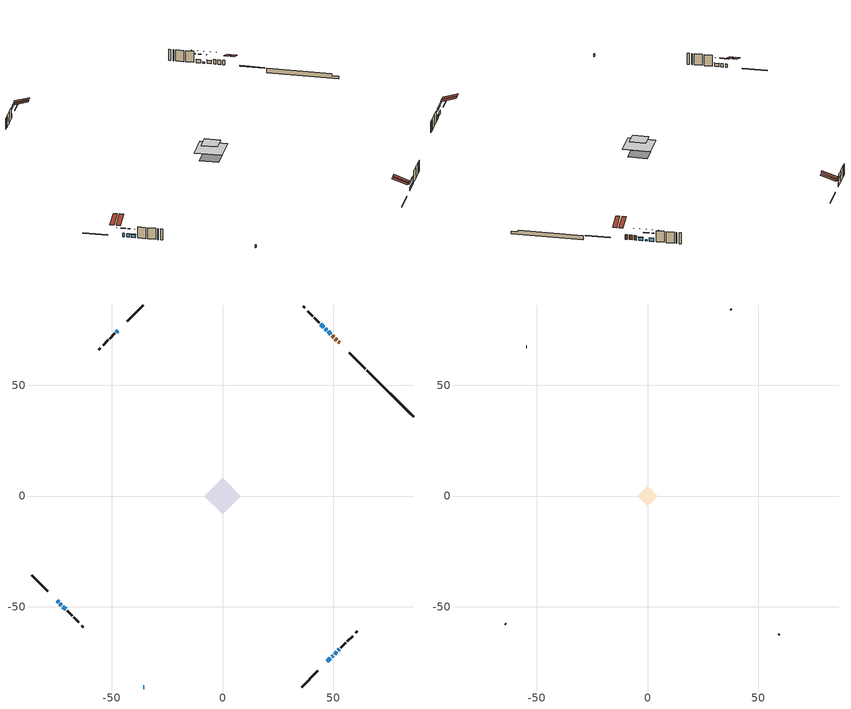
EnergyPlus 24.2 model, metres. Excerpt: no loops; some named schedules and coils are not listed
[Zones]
conditioned space
 floor adiabatic (AdiabaticFloorConstruction): -8.15,0 0,8.15 8.15,0 0,-8.15 z3.51
 floor foundation (Slab1 construction): -5.27,0.39 -0.39,5.27 5.27,-0.39 0.39,-5.27 z-0.76
 wall outside (RimJoist1 construction): 35.71,-86.21 43,-78.92 / -86.21,-35.71 -78.92,-43 / -35.71,86.21 -43,78.92 / 64.47,57.45 57.18,64.74 z1.07:1.37
 wall outside (AdiabaticWallConstruction 1): 52.82,69.1 52.26,69.66 / 51.6,70.32 50.84,71.08 / 50.19,71.73 49.54,72.38 z1.07:3.1
 wall outside (AdiabaticWallConstruction): 48.88,73.04 47.66,74.26 / -72.02,-49.9 -70.8,-51.12 z1.07:2.42; -47.36,74.56 -47.9,74.02 / 45.77,76.15 44.41,77.51 z1.07:2.49; 47.36,-74.56 48.66,-73.27 z1.07:2.62; 49.31,-72.61 49.92,-72 z1.07:2.44; -74.56,-47.36 -74.02,-47.9 z1.07:2.54; -73.36,-48.56 -72.68,-49.24 z1.07:2.52; 47.01,74.91 46.43,75.49 z1.07:1.61; 50.58,-71.34 51.59,-70.33 z1.07:1.93; 52.24,-69.68 52.78,-69.14 / -35.71,-86.21 -35.25,-86.21 z1.07:2.29
 wall outside (Wall1 construction): 53.44,-68.48 55.72,-66.2 / -70.15,-51.77 -67.86,-54.06 / -48.56,73.36 -50.84,71.08 / 43.75,78.17 41.46,80.46 z1.07:5.95
 wall outside (Wall2 construction): 56.38,-65.54 58.69,-63.23 / -67.2,-54.72 -64.89,-57.03 / -51.5,70.42 -53.81,68.11 / 40.81,81.11 38.49,83.43 z1.07:5.95
 wall outside (Wall4 construction): 60.16,-61.76 60.82,-61.1 / -63.42,-58.5 -62.76,-59.16 / -55.28,66.64 -55.94,65.98 / 37.03,84.89 36.37,85.55 z1.07:5.95
 wall foundation (FoundationWall1 construction): 65.13,56.79,-0.76 65.13,56.79,1.07 84.1,37.82,1.07 84.1,37.82,0.3 86.21,35.71,0.3 86.21,35.71,-0.76
 window (WindowConstruction): 48.88,73.04 47.66,74.26 z1.07:2.42
 window (WindowConstruction 4): -47.36,74.56 -47.9,74.02 z1.07:2.49
 window (WindowConstruction 5): 47.36,-74.56 48.65,-73.27 z1.07:2.62
 window (WindowConstruction 6): 49.31,-72.61 49.92,-72 z1.07:2.44
 window (WindowConstruction 7): -74.56,-47.36 -74.02,-47.9 z1.07:2.54
 window (WindowConstruction 8): -73.36,-48.56 -72.68,-49.24 z1.07:2.52
 window (WindowConstruction 11): 47.01,74.92 46.43,75.49 z1.07:1.6
 window (WindowConstruction 1): 50.58,-71.34 51.58,-70.34 z1.07:1.93
 window (WindowConstruction 2): -72.02,-49.9 -70.8,-51.12 z1.07:2.42
 window (WindowConstruction 9): 52.24,-69.68 52.78,-69.14 z1.07:2.29
 window (WindowConstruction 10): -35.71,-86.21 -35.25,-86.21 z1.07:2.29
 window (WindowConstruction 3): 45.77,76.15 44.41,77.51 z1.07:2.49
 door (Door): 52.82,69.1 52.26,69.66 z1.07:3.1
 door (Door 1): 51.6,70.32 50.85,71.07 z1.07:3.1
 door (Door 2): 50.19,71.73 49.54,72.38 z1.07:3.1
 ceiling adiabatic (AdiabaticFloorConstruction): 0,-8.15 8.15,0 0,8.15 -8.15,0 z3.51
 roof outside (Roof1 construction): 44.84,-77.08,5.95 40.36,-72.61,8.06 39.18,-73.79,8.06 43.66,-78.26,5.95; -77.08,-44.84,5.95 -72.61,-40.36,8.06 -73.79,-39.18,8.06 -78.26,-43.66,5.95; -44.84,77.08,5.95 -40.36,72.61,8.06 -39.18,73.79,8.06 -43.66,78.26,5.95; 55.35,66.57,5.95 50.87,62.1,8.06 52.05,60.92,8.06 56.53,65.39,5.95
attic - vented
 floor to conditioned space (Floor1 construction Reversed): -4.72,0 0,4.72 4.72,0 0,-4.72 z5.95
 wall outside (Wall3 construction): 59.35,-62.57 59.5,-62.42 / -64.23,-57.69 -64.08,-57.84 / -54.47,67.45 -54.62,67.3 / 37.84,84.08 37.68,84.24 z1.07:5.95
 roof outside (Roof2 construction): 46.7,-75.22,5.95 42.11,-70.62,8.11 40.9,-71.83,8.11 45.49,-76.43,5.95; -75.22,-46.7,5.95 -70.62,-42.11,8.11 -71.83,-40.9,8.11 -76.43,-45.49,5.95; -46.7,75.22,5.95 -42.11,70.62,8.11 -40.9,71.83,8.11 -45.49,76.43,5.95; 53.48,68.44,5.95 48.88,63.84,8.11 50.1,62.63,8.11 54.69,67.23,5.95
shading: 47.52,74.4 49.02,72.9 49.24,73.11 47.73,74.61 z2.62; -49.57,72.35 -45.69,76.23 -45.9,76.44 -49.78,72.56 z4.85; 50.32,-71.6 45.69,-76.23 45.9,-76.44 50.53,-71.81 z4.98; 51.59,-70.33 47.64,-74.28 47.85,-74.49 51.8,-70.54 z4.8; -72.35,-49.57 -76.23,-45.69 -76.44,-45.9 -72.56,-49.78 z4.9; -71.01,-50.91 -75.03,-46.89 -75.24,-47.1 -71.22,-51.12 z4.88; 43.08,78.84 50.36,71.56 50.57,71.78 43.29,79.05 z6.34; 51.73,-70.19 50.44,-71.48 50.65,-71.7 51.94,-70.4 z2.13; -70.66,-51.26 -72.17,-49.75 -72.38,-49.97 -70.87,-51.47 z2.62; 42.74,79.18 47.44,74.48 47.65,74.69 42.95,79.39 z4.85
[Building]
Building 1: Terrain=Suburbs
[Site:Location]
Mont Joli AP_QC: Latitude {deg}=48.61; Longitude {deg}=-68.21; Time Zone {hr}=-5; Elevation {m}=52; Keep Site Location Information=Yes
[Site:GroundTemperature:Shallow]
-0.843868, -3.04892, -3.2255, -2.1791, 2.02165, 6.20283, 9.82768, 12.1239, 12.319, 10.4514, 6.91898, 2.86606
[Site:WaterMainsTemperature]
Calculation Method=Schedule; Temperature Schedule=mains temperature schedule
[Material] Roughness=Rough; Thermal Absorptance=0.9
Name | Thickness {m} | Conductivity {W/m-K} | Density {kg/m3} | Specific Heat {J/kg-K} | Solar Absorptance | Visible Absorptance
asphalt or fiberglass shingles | 0.00635 | 0.162714 | 1121.4 | 1465.45 | 0.4 | 0.4
ceiling loosefill ins | 0.0846667 | 0.0480833 | 16.02 | 1046.75 | 0.7 | 0.7
ceiling stud and cavity | 0.1397 | 0.374227 | 65.682 | 1177.47 | 0.7 | 0.7
concrete 4.0 in. | 0.1016 | 1.803125 | 2242.8 | 837.4 | 0.7 | 0.7
concrete 8.0 in. | 0.2032 | 1.803125 | 2242.8 | 837.4 | 0.7 | 0.7
door material | 0.04445 | 0.188738 | 512.64 | 1214.23 | 0.7 | 0.7
floor covering | 0.0127 | 0.0433444 | 54.468 | 1339.84 | 0.6 | 0.6
floor rigid ins; wall rigid ins | 0.512978 | 0.029427 | 32.04 | 1214.23 | 0.7 | 0.7
floor stud and cavity | 0.1397 | 1.75129 | 37.0049 | 1207.88 | 0.7 | 0.7
furniture material conditioned space 1 | 0.1524 | 0.115458 | 640.8 | 1214.23 | 0.6 | 0.6
gypsum board | 0.0127 | 0.160291 | 801 | 837.4 | 0.6 | 0.6
osb sheathing 0.5 in. | 0.0127 | 0.115458 | 512.64 | 1214.23 | 0.7 | 0.7
osb sheathing 0.75 in. | 0.01905 | 0.115458 | 512.64 | 1214.23 | 0.7 | 0.7
rim joist stud and cavity | 0.0508 | 0.145373 | 50.32683 | 1063.81 | 0.6 | 0.6
roof rigid ins | 0.051816 | 0.029427 | 32.04 | 1214.23 | 0.7 | 0.7
roof stud and cavity | 0.2032 | 0.481267 | 78.34581 | 1123.46 | 0.7 | 0.7
wall stud and cavity | 0.1397 | 0.0915092 | 139.0536 | 1170.24 | 0.7 | 0.7
wall stud and cavity 1 | 0.1397 | 0.157732 | 139.0536 | 1170.24 | 0.7 | 0.7
wall stud and cavity 2 | 0.0889 | 6.9971 | 50.32683 | 1063.81 | 0.6 | 0.6
wall stud and cavity 3 | 0.1397 | 0.218935 | 139.0536 | 1170.24 | 0.7 | 0.7
wall stud and cavity 4 | 0.0889 | 0.380278 | 52.3479 | 1209.89 | 0.7 | 0.7
wall stud and cavity 5 | 0.0889 | 0.391764 | 83.0341 | 1211.67 | 0.7 | 0.7
wood siding | 0.0254 | 0.102417 | 544.68 | 1172.36 | 0.4 | 0.4
wood siding 1 | 0.00254 | 0.102417 | 544.68 | 1172.36 | 0.4 | 0.4
wood siding 2; wood siding 3; wood siding 4 | 0.0254 | 0.102417 | 544.68 | 1172.36 | 0.7 | 0.7
[WindowMaterial:SimpleGlazingSystem]
Name | U-Factor {W/m2-K} | Solar Heat Gain Coefficient
WindowMaterial | 2.95256 | 0.58
WindowMaterial 1 | 2.93382 | 0.65
WindowMaterial 10 | 3.05249 | 0.43
WindowMaterial 2 | 2.98152 | 0.56
WindowMaterial 3 | 2.95994 | 0.57
WindowMaterial 4 | 2.90486 | 0.64
WindowMaterial 5 | 2.95142 | 0.58
WindowMaterial 6 | 2.992306 | 0.54
WindowMaterial 7 | 2.941204 | 0.59
WindowMaterial 8 | 4.0064 | 0.67
WindowMaterial 9 | 4.19264 | 0.66
[Construction]
AdiabaticFloorConstruction: floor stud and cavity, floor rigid ins, osb sheathing 0.75 in., floor covering
AdiabaticWallConstruction: wood siding 3, wall rigid ins, wall stud and cavity 4, gypsum board
AdiabaticWallConstruction 1: wood siding 4, wall rigid ins, wall stud and cavity 4, gypsum board
Door; Door 1; Door 2: door material
Floor1 construction Reversed: gypsum board, ceiling stud and cavity, ceiling loosefill ins
FoundationWall1 construction: concrete 8.0 in.
furniture construction conditioned space 1: furniture material conditioned space 1
PartitionWallConstruction: gypsum board, wall stud and cavity 5, gypsum board
RimJoist1 construction: wood siding 2, rim joist stud and cavity
Roof1 construction: asphalt or fiberglass shingles, roof rigid ins, osb sheathing 0.75 in., roof stud and cavity, gypsum board
Roof2 construction: asphalt or fiberglass shingles
Slab1 construction: concrete 4.0 in.
Wall1 construction: wood siding, osb sheathing 0.5 in., wall stud and cavity, gypsum board
Wall2 construction: wood siding, osb sheathing 0.5 in., wall stud and cavity 1, gypsum board
Wall3 construction: wood siding 1, wall stud and cavity 2
Wall4 construction: wood siding, osb sheathing 0.5 in., wall stud and cavity 3, gypsum board
WindowConstruction; WindowConstruction 2: WindowMaterial
WindowConstruction 1: WindowMaterial 1
WindowConstruction 10: WindowMaterial 9
WindowConstruction 11: WindowMaterial 10
WindowConstruction 3: WindowMaterial 2
WindowConstruction 4: WindowMaterial 3
WindowConstruction 5: WindowMaterial 4
WindowConstruction 6: WindowMaterial 5
WindowConstruction 7: WindowMaterial 6
WindowConstruction 8: WindowMaterial 7
WindowConstruction 9: WindowMaterial 8
[Zone] Multiplier=1; Part of Total Floor Area=Yes
Name | Volume {m3}
attic - vented | 15.6613
conditioned space | 426.9
[Space]
Name | Zone | Volume {m3}
attic - vented 1 | attic - vented | 15.6613
conditioned space 1 | conditioned space | 426.9
[ZoneInfiltration:EffectiveLeakageArea]
infil attic - vented 1: Zone or Space=attic - vented 1; Schedule=Always On Discrete; Effective Air Leakage Area {cm2}=1548.87; Stack Coefficient=0.000489781; Wind Coefficient=1.49528e-05
[ZoneMixing]
whole house fan mix: Zone or Space=attic - vented; Schedule=Always On Continuous; Design Flow Rate Calculation Method=Flow/Zone; Design Flow Rate {m3/s}=0; Source Zone or Space=conditioned space
[SurfaceProperty:ExposedFoundationPerimeter]
Slab1: Exposed Perimeter Calculation Method=TotalExposedPerimeter; Total Exposed Perimeter {m}=29.81
[InternalMass] Zone or ZoneList=conditioned space; Space or SpaceList=conditioned space 1
Name | Construction | Surface Area {m2}
furniture mass conditioned space 1 | furniture construction conditioned space 1 | 75.176
partition wall mass | PartitionWallConstruction | 187.94
[Lights]
interior lighting: Zone or ZoneList or Space or SpaceList=conditioned space 1; Schedule=interior lighting schedule; Design Level Calculation Method=LightingLevel; Lighting Level {W}=343.2; Return Air Fraction=0; Fraction Radiant=0.6; Fraction Visible=0.2; Fraction Replaceable=1
[People]
occupants: Zone or ZoneList or Space or SpaceList=conditioned space 1; Number of People Schedule=occupants schedule; Number of People Calculation Method=People; Number of People=3; Fraction Radiant=0.314171; Sensible Heat Fraction=0.56303; Activity Level Schedule=occupants activity schedule; Carbon Dioxide Generation Rate {m3/s-W}=0; Enable ASHRAE 55 Comfort Warnings=No; Mean Radiant Temperature Calculation Type=EnclosureAveraged
[ElectricEquipment] Zone or ZoneList or Space or SpaceList=conditioned space 1; Design Level Calculation Method=EquipmentLevel
Name | Schedule | Design Level {W} | Fraction Latent | Fraction Radiant | Fraction Lost
clothes dryer | clothes dryer schedule | 140.772 | 0.015 | 0.081 | 0.85
clothes washer | clothes washer schedule | 32.1985 | 0.03 | 0.162 | 0.7
cooking range | cooking range schedule | 215.147 | 0.08 | 0.432 | 0.2
dishwasher | dishwasher schedule | 66.8632 | 0.3 | 0.18 | 0.4
fridge | fridge schedule | 72.9452 | 0 | 0.6 | 0
mech vent house fan | mech vent house fan schedule | 0 | 0 | 0 | 1
mech vent house fan cfis | mech vent house fan cfis schedule | 0 | 0 | 0 | 0
misc plug loads | misc plug loads schedule | 494.7 | 0.045 | 0.513 | 0.1
whole house fan | Always On Discrete | 0 | 0 | 0 | 1
[OtherEquipment] Zone or ZoneList or Space or SpaceList=conditioned space 1; Design Level Calculation Method=EquipmentLevel
Name | Fuel Type | Schedule | Design Level {W} | Fraction Latent | Fraction Radiant | Fraction Lost
clothes dryer 1 | Electricity | clothes dryer schedule | 0 | 0.015 | 0.081 | 0.85
cooking range 1 | Electricity | cooking range schedule | 0 | 0.08 | 0.432 | 0.2
general water use latent | None | general water use schedule | 62.594 | 1 | 0 | 0
general water use sensible | None | general water use schedule | -61.6891 | 0 | 0.6 | 0
mech vent house fan latent load | None | Always On Discrete | 0 | 1 | 0 | 0
mech vent house fan sensible load | None | Always On Discrete | 0 | 0 | 0 | 0
water heater energy adjustment1 | Electricity | Always On Discrete | 0.01 | 0 | 0 | 1
[ZoneInfiltration:DesignFlowRate] Zone or ZoneList or Space or SpaceList=conditioned space 1; Schedule=Always On Discrete; Design Flow Rate Calculation Method=Flow/Zone; Design Flow Rate {m3/s}=0
infil flow; natural vent flow; whole house fan flow
[ZoneControl:Thermostat]
conditioned space Thermostat: Zone or ZoneList=conditioned space; Control Type Schedule=conditioned space Thermostat Schedule; Control 1=conditioned space temperature setpoint; Temperature Difference Between Cutout And Setpoint {deltaC}=0
[ThermostatSetpoint:DualSetpoint]
conditioned space temperature setpoint: Heating Setpoint Temperature Schedule=heating setpoint; Cooling Setpoint Temperature Schedule=cooling setpoint
[AirLoopHVAC:UnitarySystem]
unit heater unitary system: Control Type=Load; Controlling Zone or Thermostat Location=conditioned space; Dehumidification Control Type=None; Availability Schedule=Always On Discrete; Supply Fan=unit heater supply fan; Fan Placement=BlowThrough; Supply Air Fan Operating Mode Schedule=unit heater auto fan schedule; Heating Coil=unit heater htg coil; DX Heating Coil Sizing Ratio=1; Use DOAS DX Cooling Coil=No; Minimum Supply Air Temperature {C}=2; Latent Load Control=SensibleOnlyLoadControl; Cooling Supply Air Flow Rate Method=None; Heating Supply Air Flow Rate Method=SupplyAirFlowRate; Heating Supply Air Flow Rate {m3/s}=1.39555; No Load Supply Air Flow Rate Method=SupplyAirFlowRate; No Load Supply Air Flow Rate {m3/s}=0; No Load Supply Air Flow Rate Control Set To Low Speed=Yes; Maximum Supply Air Temperature {C}=48.8889; Maximum Outdoor Dry-Bulb Temperature for Supplemental Heater Operation {C}=21; Ancillary On-Cycle Electric Power {W}=0; Ancillary Off-Cycle Electric Power {W}=0
[Zone equipment]
conditioned space: unit heater unitary system, electric baseboard
[Foundation:Kiva]
Foundation Kiva 1: Initial Indoor Air Temperature {C}=18; Wall Height Above Grade {m}=1.07; Wall Depth Below Slab {m}=0.2032
[Foundation:Kiva:Settings]
Soil Conductivity {W/m-K}=0.849921; Soil Density {kg/m3}=1842.3; Soil Specific Heat {J/kg-K}=418.7; Ground Solar Absorptivity=0.9; Ground Thermal Absorptivity=0.9; Ground Surface Roughness {m}=0.03; Far-Field Width {m}=40; Deep-Ground Boundary Condition=ZeroFlux; Deep-Ground Depth {m}=40; Minimum Cell Dimension {m}=0.2; Maximum Cell Growth Coefficient=3; Simulation Timestep=Timestep
[Exterior:Lights]
exterior lighting: Schedule=exterior lighting schedule; Design Level {W}=75.6
[EnergyManagementSystem:Sensor] Output:Variable or Output:Meter Index Key=conditioned space
Name | Output:Variable or Output:Meter
conditioned_space_clg_unmet_s | Zone Cooling Setpoint Not Met Time
conditioned_space_htg_unmet_s | Zone Heating Setpoint Not Met Time
fridge_tin_s; tin_s; tin_s_1 | Zone Mean Air Temperature
tout_s | Zone Outdoor Air Drybulb Temperature
win_s | Zone Air Humidity Ratio
[Schedule:Constant]
Name | Hourly Value
Always On Continuous; mech vent house fan schedule; mech vent house fan cfis schedule; Always On Discrete | 1
occupants activity schedule | 117.228
fridge schedule; unit heater auto fan schedule | 0
[Schedule:Week:Daily]
interior lighting schedule Week Rule - Jan1-Jan27: interior lighting schedule day, interior lighting schedule day, interior lighting schedule day, interior lighting schedule day, interior lighting schedule day, interior lighting schedule day, interior lighting schedule day, interior lighting schedule default day, interior lighting schedule default day, interior lighting schedule default day, interior lighting schedule default day, interior lighting schedule default day
interior lighting schedule Week Rule - Jan28-Feb3: interior lighting schedule day, interior lighting schedule day, interior lighting schedule day, interior lighting schedule day, interior lighting schedule day 1, interior lighting schedule day 1, interior lighting schedule day 1, interior lighting schedule default day, interior lighting schedule default day, interior lighting schedule default day, interior lighting schedule default day, interior lighting schedule default day
interior lighting schedule Week Rule - Feb4-Feb24: interior lighting schedule day 1, interior lighting schedule day 1, interior lighting schedule day 1, interior lighting schedule day 1, interior lighting schedule day 1, interior lighting schedule day 1, interior lighting schedule day 1, interior lighting schedule default day, interior lighting schedule default day, interior lighting schedule default day, interior lighting schedule default day, interior lighting schedule default day
interior lighting schedule Week Rule - Feb25-Mar3: interior lighting schedule day 1, interior lighting schedule day 1, interior lighting schedule day 1, interior lighting schedule day 1, interior lighting schedule day 2, interior lighting schedule day 2, interior lighting schedule day 2, interior lighting schedule default day, interior lighting schedule default day, interior lighting schedule default day, interior lighting schedule default day, interior lighting schedule default day
interior lighting schedule Week Rule - Mar4-Mar31: interior lighting schedule day 2, interior lighting schedule day 2, interior lighting schedule day 2, interior lighting schedule day 2, interior lighting schedule day 2, interior lighting schedule day 2, interior lighting schedule day 2, interior lighting schedule default day, interior lighting schedule default day, interior lighting schedule default day, interior lighting schedule default day, interior lighting schedule default day
interior lighting schedule Week Rule - Apr1-Apr28: interior lighting schedule day 3, interior lighting schedule day 3, interior lighting schedule day 3, interior lighting schedule day 3, interior lighting schedule day 3, interior lighting schedule day 3, interior lighting schedule day 3, interior lighting schedule default day, interior lighting schedule default day, interior lighting schedule default day, interior lighting schedule default day, interior lighting schedule default day
interior lighting schedule Week Rule - Apr29-May5: interior lighting schedule day 3, interior lighting schedule day 3, interior lighting schedule day 4, interior lighting schedule day 4, interior lighting schedule day 4, interior lighting schedule day 4, interior lighting schedule day 4, interior lighting schedule default day, interior lighting schedule default day, interior lighting schedule default day, interior lighting schedule default day, interior lighting schedule default day
interior lighting schedule Week Rule - May6-May26: interior lighting schedule day 4, interior lighting schedule day 4, interior lighting schedule day 4, interior lighting schedule day 4, interior lighting schedule day 4, interior lighting schedule day 4, interior lighting schedule day 4, interior lighting schedule default day, interior lighting schedule default day, interior lighting schedule default day, interior lighting schedule default day, interior lighting schedule default day
interior lighting schedule Week Rule - May27-Jun2: interior lighting schedule day 4, interior lighting schedule day 4, interior lighting schedule day 4, interior lighting schedule day 4, interior lighting schedule day 4, interior lighting schedule day 5, interior lighting schedule day 5, interior lighting schedule default day, interior lighting schedule default day, interior lighting schedule default day, interior lighting schedule default day, interior lighting schedule default day
interior lighting schedule Week Rule - Jun3-Jun30: interior lighting schedule day 5, interior lighting schedule day 5, interior lighting schedule day 5, interior lighting schedule day 5, interior lighting schedule day 5, interior lighting schedule day 5, interior lighting schedule day 5, interior lighting schedule default day, interior lighting schedule default day, interior lighting schedule default day, interior lighting schedule default day, interior lighting schedule default day
interior lighting schedule Week Rule - Jul1-Jul28: interior lighting schedule day 6, interior lighting schedule day 6, interior lighting schedule day 6, interior lighting schedule day 6, interior lighting schedule day 6, interior lighting schedule day 6, interior lighting schedule day 6, interior lighting schedule default day, interior lighting schedule default day, interior lighting schedule default day, interior lighting schedule default day, interior lighting schedule default day
interior lighting schedule Week Rule - Jul29-Aug4: interior lighting schedule day 6, interior lighting schedule day 6, interior lighting schedule day 6, interior lighting schedule day 7, interior lighting schedule day 7, interior lighting schedule day 7, interior lighting schedule day 7, interior lighting schedule default day, interior lighting schedule default day, interior lighting schedule default day, interior lighting schedule default day, interior lighting schedule default day
interior lighting schedule Week Rule - Aug5-Aug25: interior lighting schedule day 7, interior lighting schedule day 7, interior lighting schedule day 7, interior lighting schedule day 7, interior lighting schedule day 7, interior lighting schedule day 7, interior lighting schedule day 7, interior lighting schedule default day, interior lighting schedule default day, interior lighting schedule default day, interior lighting schedule default day, interior lighting schedule default day
interior lighting schedule Week Rule - Aug26-Sep1: interior lighting schedule day 7, interior lighting schedule day 7, interior lighting schedule day 7, interior lighting schedule day 7, interior lighting schedule day 7, interior lighting schedule day 7, interior lighting schedule day 8, interior lighting schedule default day, interior lighting schedule default day, interior lighting schedule default day, interior lighting schedule default day, interior lighting schedule default day
interior lighting schedule Week Rule - Sep2-Sep29: interior lighting schedule day 8, interior lighting schedule day 8, interior lighting schedule day 8, interior lighting schedule day 8, interior lighting schedule day 8, interior lighting schedule day 8, interior lighting schedule day 8, interior lighting schedule default day, interior lighting schedule default day, interior lighting schedule default day, interior lighting schedule default day, interior lighting schedule default day
interior lighting schedule Week Rule - Sep30-Oct6: interior lighting schedule day 8, interior lighting schedule day 9, interior lighting schedule day 9, interior lighting schedule day 9, interior lighting schedule day 9, interior lighting schedule day 9, interior lighting schedule day 9, interior lighting schedule default day, interior lighting schedule default day, interior lighting schedule default day, interior lighting schedule default day, interior lighting schedule default day
interior lighting schedule Week Rule - Oct7-Oct27: interior lighting schedule day 9, interior lighting schedule day 9, interior lighting schedule day 9, interior lighting schedule day 9, interior lighting schedule day 9, interior lighting schedule day 9, interior lighting schedule day 9, interior lighting schedule default day, interior lighting schedule default day, interior lighting schedule default day, interior lighting schedule default day, interior lighting schedule default day
interior lighting schedule Week Rule - Oct28-Nov3: interior lighting schedule day 9, interior lighting schedule day 9, interior lighting schedule day 9, interior lighting schedule day 9, interior lighting schedule day 10, interior lighting schedule day 10, interior lighting schedule day 10, interior lighting schedule default day, interior lighting schedule default day, interior lighting schedule default day, interior lighting schedule default day, interior lighting schedule default day
interior lighting schedule Week Rule - Nov4-Nov24: interior lighting schedule day 10, interior lighting schedule day 10, interior lighting schedule day 10, interior lighting schedule day 10, interior lighting schedule day 10, interior lighting schedule day 10, interior lighting schedule day 10, interior lighting schedule default day, interior lighting schedule default day, interior lighting schedule default day, interior lighting schedule default day, interior lighting schedule default day
interior lighting schedule Week Rule - Nov25-Dec1: interior lighting schedule day 10, interior lighting schedule day 10, interior lighting schedule day 10, interior lighting schedule day 10, interior lighting schedule day 10, interior lighting schedule day 10, interior lighting schedule day 11, interior lighting schedule default day, interior lighting schedule default day, interior lighting schedule default day, interior lighting schedule default day, interior lighting schedule default day
interior lighting schedule Week Rule - Dec2-Dec31: interior lighting schedule day 11, interior lighting schedule day 11, interior lighting schedule day 11, interior lighting schedule day 11, interior lighting schedule day 11, interior lighting schedule day 11, interior lighting schedule day 11, interior lighting schedule default day, interior lighting schedule default day, interior lighting schedule default day, interior lighting schedule default day, interior lighting schedule default day
occupants schedule Week Rule - Jan1-Dec31: occupants schedule day, occupants schedule day, occupants schedule day, occupants schedule day, occupants schedule day, occupants schedule day, occupants schedule day, occupants schedule default day, occupants schedule default day, occupants schedule default day, occupants schedule default day, occupants schedule default day
clothes dryer schedule Week Rule - Jan1-Dec31: clothes dryer schedule day, clothes dryer schedule day, clothes dryer schedule day, clothes dryer schedule day, clothes dryer schedule day, clothes dryer schedule day, clothes dryer schedule day, clothes dryer schedule default day, clothes dryer schedule default day, clothes dryer schedule default day, clothes dryer schedule default day, clothes dryer schedule default day
clothes washer schedule Week Rule - Jan1-Dec31: clothes washer schedule day, clothes washer schedule day, clothes washer schedule day, clothes washer schedule day, clothes washer schedule day, clothes washer schedule day, clothes washer schedule day, clothes washer schedule default day, clothes washer schedule default day, clothes washer schedule default day, clothes washer schedule default day, clothes washer schedule default day
cooking range schedule Week Rule - Jan1-Dec31: cooking range schedule day, cooking range schedule day, cooking range schedule day, cooking range schedule day, cooking range schedule day, cooking range schedule day, cooking range schedule day, cooking range schedule default day, cooking range schedule default day, cooking range schedule default day, cooking range schedule default day, cooking range schedule default day
dishwasher schedule Week Rule - Jan1-Dec31: dishwasher schedule day, dishwasher schedule day, dishwasher schedule day, dishwasher schedule day, dishwasher schedule day, dishwasher schedule day, dishwasher schedule day, dishwasher schedule default day, dishwasher schedule default day, dishwasher schedule default day, dishwasher schedule default day, dishwasher schedule default day
misc plug loads schedule Week Rule - Jan1-Dec31: misc plug loads schedule day, misc plug loads schedule day, misc plug loads schedule day, misc plug loads schedule day, misc plug loads schedule day, misc plug loads schedule day, misc plug loads schedule day, misc plug loads schedule default day, misc plug loads schedule default day, misc plug loads schedule default day, misc plug loads schedule default day, misc plug loads schedule default day
general water use schedule Week Rule - Jan1-Dec31: general water use schedule day, general water use schedule day, general water use schedule day, general water use schedule day, general water use schedule day, general water use schedule day, general water use schedule day, general water use schedule default day, general water use schedule default day, general water use schedule default day, general water use schedule default day, general water use schedule default day
exterior lighting schedule Week Rule - Jan1-Jan27: exterior lighting schedule day, exterior lighting schedule day, exterior lighting schedule day, exterior lighting schedule day, exterior lighting schedule day, exterior lighting schedule day, exterior lighting schedule day, exterior lighting schedule default day, exterior lighting schedule default day, exterior lighting schedule default day, exterior lighting schedule default day, exterior lighting schedule default day
exterior lighting schedule Week Rule - Jan28-Feb3: exterior lighting schedule day, exterior lighting schedule day, exterior lighting schedule day, exterior lighting schedule day, exterior lighting schedule day 1, exterior lighting schedule day 1, exterior lighting schedule day 1, exterior lighting schedule default day, exterior lighting schedule default day, exterior lighting schedule default day, exterior lighting schedule default day, exterior lighting schedule default day
exterior lighting schedule Week Rule - Feb4-Feb24: exterior lighting schedule day 1, exterior lighting schedule day 1, exterior lighting schedule day 1, exterior lighting schedule day 1, exterior lighting schedule day 1, exterior lighting schedule day 1, exterior lighting schedule day 1, exterior lighting schedule default day, exterior lighting schedule default day, exterior lighting schedule default day, exterior lighting schedule default day, exterior lighting schedule default day
exterior lighting schedule Week Rule - Feb25-Mar3: exterior lighting schedule day 1, exterior lighting schedule day 1, exterior lighting schedule day 1, exterior lighting schedule day 1, exterior lighting schedule day 2, exterior lighting schedule day 2, exterior lighting schedule day 2, exterior lighting schedule default day, exterior lighting schedule default day, exterior lighting schedule default day, exterior lighting schedule default day, exterior lighting schedule default day
exterior lighting schedule Week Rule - Mar4-Mar31: exterior lighting schedule day 2, exterior lighting schedule day 2, exterior lighting schedule day 2, exterior lighting schedule day 2, exterior lighting schedule day 2, exterior lighting schedule day 2, exterior lighting schedule day 2, exterior lighting schedule default day, exterior lighting schedule default day, exterior lighting schedule default day, exterior lighting schedule default day, exterior lighting schedule default day
exterior lighting schedule Week Rule - Apr1-Apr28: exterior lighting schedule day 3, exterior lighting schedule day 3, exterior lighting schedule day 3, exterior lighting schedule day 3, exterior lighting schedule day 3, exterior lighting schedule day 3, exterior lighting schedule day 3, exterior lighting schedule default day, exterior lighting schedule default day, exterior lighting schedule default day, exterior lighting schedule default day, exterior lighting schedule default day
exterior lighting schedule Week Rule - Apr29-May5: exterior lighting schedule day 3, exterior lighting schedule day 3, exterior lighting schedule day 4, exterior lighting schedule day 4, exterior lighting schedule day 4, exterior lighting schedule day 4, exterior lighting schedule day 4, exterior lighting schedule default day, exterior lighting schedule default day, exterior lighting schedule default day, exterior lighting schedule default day, exterior lighting schedule default day
exterior lighting schedule Week Rule - May6-May26: exterior lighting schedule day 4, exterior lighting schedule day 4, exterior lighting schedule day 4, exterior lighting schedule day 4, exterior lighting schedule day 4, exterior lighting schedule day 4, exterior lighting schedule day 4, exterior lighting schedule default day, exterior lighting schedule default day, exterior lighting schedule default day, exterior lighting schedule default day, exterior lighting schedule default day
exterior lighting schedule Week Rule - May27-Jun2: exterior lighting schedule day 4, exterior lighting schedule day 4, exterior lighting schedule day 4, exterior lighting schedule day 4, exterior lighting schedule day 4, exterior lighting schedule day 5, exterior lighting schedule day 5, exterior lighting schedule default day, exterior lighting schedule default day, exterior lighting schedule default day, exterior lighting schedule default day, exterior lighting schedule default day
exterior lighting schedule Week Rule - Jun3-Jun30: exterior lighting schedule day 5, exterior lighting schedule day 5, exterior lighting schedule day 5, exterior lighting schedule day 5, exterior lighting schedule day 5, exterior lighting schedule day 5, exterior lighting schedule day 5, exterior lighting schedule default day, exterior lighting schedule default day, exterior lighting schedule default day, exterior lighting schedule default day, exterior lighting schedule default day
exterior lighting schedule Week Rule - Jul1-Jul28: exterior lighting schedule day 6, exterior lighting schedule day 6, exterior lighting schedule day 6, exterior lighting schedule day 6, exterior lighting schedule day 6, exterior lighting schedule day 6, exterior lighting schedule day 6, exterior lighting schedule default day, exterior lighting schedule default day, exterior lighting schedule default day, exterior lighting schedule default day, exterior lighting schedule default day
exterior lighting schedule Week Rule - Jul29-Aug4: exterior lighting schedule day 6, exterior lighting schedule day 6, exterior lighting schedule day 6, exterior lighting schedule day 7, exterior lighting schedule day 7, exterior lighting schedule day 7, exterior lighting schedule day 7, exterior lighting schedule default day, exterior lighting schedule default day, exterior lighting schedule default day, exterior lighting schedule default day, exterior lighting schedule default day
exterior lighting schedule Week Rule - Aug5-Aug25: exterior lighting schedule day 7, exterior lighting schedule day 7, exterior lighting schedule day 7, exterior lighting schedule day 7, exterior lighting schedule day 7, exterior lighting schedule day 7, exterior lighting schedule day 7, exterior lighting schedule default day, exterior lighting schedule default day, exterior lighting schedule default day, exterior lighting schedule default day, exterior lighting schedule default day
[Schedule:Year]
interior lighting schedule: interior lighting schedule Week Rule - Jan1-Jan27, 1, 1, 1, 27, interior lighting schedule Week Rule - Jan28-Feb3, 1, 28, 2, 3, interior lighting schedule Week Rule - Feb4-Feb24, 2, 4, 2, 24, interior lighting schedule Week Rule - Feb25-Mar3, 2, 25, 3, 3, interior lighting schedule Week Rule - Mar4-Mar31, 3, 4, 3, 31, interior lighting schedule Week Rule - Apr1-Apr28, 4, 1, 4, 28, interior lighting schedule Week Rule - Apr29-May5, 4, 29, 5, 5, interior lighting schedule Week Rule - May6-May26, 5, 6, 5, 26, interior lighting schedule Week Rule - May27-Jun2, 5, 27, 6, 2, interior lighting schedule Week Rule - Jun3-Jun30, 6, 3, 6, 30, interior lighting schedule Week Rule - Jul1-Jul28, 7, 1, 7, 28, interior lighting schedule Week Rule - Jul29-Aug4, 7, 29, 8, 4, interior lighting schedule Week Rule - Aug5-Aug25, 8, 5, 8, 25, interior lighting schedule Week Rule - Aug26-Sep1, 8, 26, 9, 1, interior lighting schedule Week Rule - Sep2-Sep29, 9, 2, 9, 29, interior lighting schedule Week Rule - Sep30-Oct6, 9, 30, 10, 6, interior lighting schedule Week Rule - Oct7-Oct27, 10, 7, 10, 27, interior lighting schedule Week Rule - Oct28-Nov3, 10, 28, 11, 3, interior lighting schedule Week Rule - Nov4-Nov24, 11, 4, 11, 24, interior lighting schedule Week Rule - Nov25-Dec1, 11, 25, 12, 1, interior lighting schedule Week Rule - Dec2-Dec31, 12, 2, 12, 31
occupants schedule: occupants schedule Week Rule - Jan1-Dec31, 1, 1, 12, 31
clothes dryer schedule: clothes dryer schedule Week Rule - Jan1-Dec31, 1, 1, 12, 31
clothes washer schedule: clothes washer schedule Week Rule - Jan1-Dec31, 1, 1, 12, 31
cooking range schedule: cooking range schedule Week Rule - Jan1-Dec31, 1, 1, 12, 31
dishwasher schedule: dishwasher schedule Week Rule - Jan1-Dec31, 1, 1, 12, 31
misc plug loads schedule: misc plug loads schedule Week Rule - Jan1-Dec31, 1, 1, 12, 31
general water use schedule: general water use schedule Week Rule - Jan1-Dec31, 1, 1, 12, 31
exterior lighting schedule: exterior lighting schedule Week Rule - Jan1-Jan27, 1, 1, 1, 27, exterior lighting schedule Week Rule - Jan28-Feb3, 1, 28, 2, 3, exterior lighting schedule Week Rule - Feb4-Feb24, 2, 4, 2, 24, exterior lighting schedule Week Rule - Feb25-Mar3, 2, 25, 3, 3, exterior lighting schedule Week Rule - Mar4-Mar31, 3, 4, 3, 31, exterior lighting schedule Week Rule - Apr1-Apr28, 4, 1, 4, 28, exterior lighting schedule Week Rule - Apr29-May5, 4, 29, 5, 5, exterior lighting schedule Week Rule - May6-May26, 5, 6, 5, 26, exterior lighting schedule Week Rule - May27-Jun2, 5, 27, 6, 2, exterior lighting schedule Week Rule - Jun3-Jun30, 6, 3, 6, 30, exterior lighting schedule Week Rule - Jul1-Jul28, 7, 1, 7, 28, exterior lighting schedule Week Rule - Jul29-Aug4, 7, 29, 8, 4, exterior lighting schedule Week Rule - Aug5-Aug25, 8, 5, 8, 25, exterior lighting schedule Week Rule - Aug26-Sep1, 8, 26, 9, 1, exterior lighting schedule Week Rule - Sep2-Sep29, 9, 2, 9, 29, exterior lighting schedule Week Rule - Sep30-Oct6, 9, 30, 10, 6, exterior lighting schedule Week Rule - Oct7-Oct27, 10, 7, 10, 27, exterior lighting schedule Week Rule - Oct28-Nov3, 10, 28, 11, 3, exterior lighting schedule Week Rule - Nov4-Nov24, 11, 4, 11, 24, exterior lighting schedule Week Rule - Nov25-Dec1, 11, 25, 12, 1, exterior lighting schedule Week Rule - Dec2-Dec31, 12, 2, 12, 31
[Schedule:Compact]
conditioned space Thermostat Schedule: Through: 12/31, For: AllDays, Until: 24:00, 4
mains temperature schedule: Through: 01/01, For: AllDays, Until: 24:00, 4.55833, Through: 01/02, For: AllDays, Until: 24:00, 4.48833, Through: 01/03, For: AllDays, Until: 24:00, 4.41944, Through: 01/04, For: AllDays, Until: 24:00, 4.35111, Through: 01/05, For: AllDays, Until: 24:00, 4.28389, Through: 01/06, For: AllDays, Until: 24:00, 4.21778, Through: 01/07, For: AllDays, Until: 24:00, 4.15278, Through: 01/08, For: AllDays, Until: 24:00, 4.08889, Through: 01/09, For: AllDays, Until: 24:00, 4.02611, Through: 01/10, For: AllDays, Until: 24:00, 3.96444, Through: 01/11, For: AllDays, Until: 24:00, 3.90333, Through: 01/12, For: AllDays, Until: 24:00, 3.84389, Through: 01/13, For: AllDays, Until: 24:00, 3.78556, Through: 01/14, For: AllDays, Until: 24:00, 3.72833, Through: 01/15, For: AllDays, Until: 24:00, 3.67222, Through: 01/16, For: AllDays, Until: 24:00, 3.61722, Through: 01/17, For: AllDays, Until: 24:00, 3.56333, Through: 01/18, For: AllDays, Until: 24:00, 3.51111, Through: 01/19, For: AllDays, Until: 24:00, 3.46, Through: 01/20, For: AllDays, Until: 24:00, 3.41, Through: 01/21, For: AllDays, Until: 24:00, 3.36111, Through: 01/22, For: AllDays, Until: 24:00, 3.31389, Through: 01/23, For: AllDays, Until: 24:00, 3.26778, Through: 01/24, For: AllDays, Until: 24:00, 3.22278, Through: 01/25, For: AllDays, Until: 24:00, 3.17944, Through: 01/26, For: AllDays, Until: 24:00, 3.13722, Through: 01/27, For: AllDays, Until: 24:00, 3.09667, Through: 01/28, For: AllDays, Until: 24:00, 3.05722, Through: 01/29, For: AllDays, Until: 24:00, 3.01944, Through: 01/30, For: AllDays, Until: 24:00, 2.98278, Through: 01/31, For: AllDays, Until: 24:00, 2.94778, Through: 02/01, For: AllDays, Until: 24:00, 2.91389, Through: 02/02, For: AllDays, Until: 24:00, 2.88167, Through: 02/03, For: AllDays, Until: 24:00, 2.85056, Through: 02/04, For: AllDays, Until: 24:00, 2.82111, Through: 02/05, For: AllDays, Until: 24:00, 2.79278, Through: 02/06, For: AllDays, Until: 24:00, 2.76667, Through: 02/07, For: AllDays, Until: 24:00, 2.74111, Through: 02/08, For: AllDays, Until: 24:00, 2.71778, Through: 02/09, For: AllDays, Until: 24:00, 2.69556, Through: 02/10, For: AllDays, Until: 24:00, 2.675, Through: 02/11, For: AllDays, Until: 24:00, 2.65556, Through: 02/12, For: AllDays, Until: 24:00, 2.63833, Through: 02/13, For: AllDays, Until: 24:00, 2.62222, Through: 02/14, For: AllDays, Until: 24:00, 2.60722, Through: 02/15, For: AllDays, Until: 24:00, 2.59389, Through: 02/16, For: AllDays, Until: 24:00, 2.58278, Through: 02/17, For: AllDays, Until: 24:00, 2.57222, Through: 02/18, For: AllDays, Until: 24:00, 2.56389, Through: 02/19, For: AllDays, Until: 24:00, 2.55667, Through: 02/20, For: AllDays, Until: 24:00, 2.55111, Through: 02/21, For: AllDays, Until: 24:00, 2.54722, Through: 02/22, For: AllDays, Until: 24:00, 2.545, Through: 02/23, For: AllDays, Until: 24:00, 2.54389, Through: 02/24, For: AllDays, Until: 24:00, 2.54444, Through: 02/25, For: AllDays, Until: 24:00, 2.54667, Through: 02/26, For: AllDays, Until: 24:00, 2.55056, Through: 02/27, For: AllDays, Until: 24:00, 2.55556, Through: 02/28, For: AllDays, Until: 24:00, 2.56222, Through: 03/01, For: AllDays, Until: 24:00, 2.57056, Through: 03/02, For: AllDays, Until: 24:00, 2.58, Through: 03/03, For: AllDays, Until: 24:00, 2.59167, Through: 03/04, For: AllDays, Until: 24:00, 2.60444, Through: 03/05, For: AllDays, Until: 24:00, 2.61889, Through: 03/06, For: AllDays, Until: 24:00, 2.63444, Through: 03/07, For: AllDays, Until: 24:00, 2.65167, Through: 03/08, For: AllDays, Until: 24:00, 2.67056, Through: 03/09, For: AllDays, Until: 24:00, 2.69111, Through: 03/10, For: AllDays, Until: 24:00, 2.71278, Through: 03/11, For: AllDays, Until: 24:00, 2.73611, Through: 03/12, For: AllDays, Until: 24:00, 2.76111, Through: 03/13, For: AllDays, Until: 24:00, 2.78722, Through: 03/14, For: AllDays, Until: 24:00, 2.815, Through: 03/15, For: AllDays, Until: 24:00, 2.84389, Through: 03/16, For: AllDays, Until: 24:00, 2.87444, Through: 03/17, For: AllDays, Until: 24:00, 2.90667, Through: 03/18, For: AllDays, Until: 24:00, 2.94, Through: 03/19, For: AllDays, Until: 24:00, 2.975, Through: 03/20, For: AllDays, Until: 24:00, 3.01111, Through: 03/21, For: AllDays, Until: 24:00, 3.04889, Through: 03/22, For: AllDays, Until: 24:00, 3.08833, Through: 03/23, For: AllDays, Until: 24:00, 3.12833, Through: 03/24, For: AllDays, Until: 24:00, 3.17056, Through: 03/25, For: AllDays, Until: 24:00, 3.21333, Through: 03/26, For: AllDays, Until: 24:00, 3.25778, Through: 03/27, For: AllDays, Until: 24:00, 3.30389, Through: 03/28, For: AllDays, Until: 24:00, 3.35111, Through: 03/29, For: AllDays, Until: 24:00, 3.39944, Through: 03/30, For: AllDays, Until: 24:00, 3.44889, Through: 03/31, For: AllDays, Until: 24:00, 3.5, Through: 04/01, For: AllDays, Until: 24:00, 3.55222, Through: 04/02, For: AllDays, Until: 24:00, 3.60556, Through: 04/03, For: AllDays, Until: 24:00, 3.66, Through: 04/04, For: AllDays, Until: 24:00, 3.71611, Through: 04/05, For: AllDays, Until: 24:00, 3.77278, Through: 04/06, For: AllDays, Until: 24:00, 3.83111, Through: 04/07, For: AllDays, Until: 24:00, 3.89056, Through: 04/08, For: AllDays, Until: 24:00, 3.95111, Through: 04/09, For: AllDays, Until: 24:00, 4.01278, Through: 04/10, For: AllDays, Until: 24:00, 4.075, Through: 04/11, For: AllDays, Until: 24:00, 4.13889, Through: 04/12, For: AllDays, Until: 24:00, 4.20389, Through: 04/13, For: AllDays, Until: 24:00, 4.27, Through: 04/14, For: AllDays, Until: 24:00, 4.33667, Through: 04/15, For: AllDays, Until: 24:00, 4.40444, Through: 04/16, For: AllDays, Until: 24:00, 4.47333, Through: 04/17, For: AllDays, Until: 24:00, 4.54333, Through: 04/18, For: AllDays, Until: 24:00, 4.61389, Through: 04/19, For: AllDays, Until: 24:00, 4.68556, Through: 04/20, For: AllDays, Until: 24:00, 4.75833, Through: 04/21, For: AllDays, Until: 24:00, 4.83167, Through: 04/22, For: AllDays, Until: 24:00, 4.90611, Through: 04/23, For: AllDays, Until: 24:00, 4.98111, Through: 04/24, For: AllDays, Until: 24:00, 5.05722, Through: 04/25, For: AllDays, Until: 24:00, 5.13389, Through: 04/26, For: AllDays, Until: 24:00, 5.21167, Through: 04/27, For: AllDays, Until: 24:00, 5.29, Through: 04/28, For: AllDays, Until: 24:00, 5.36889, Through: 04/29, For: AllDays, Until: 24:00, 5.44833, Through: 04/30, For: AllDays, Until: 24:00, 5.52889, Through: 05/01, For: AllDays, Until: 24:00, 5.61, Through: 05/02, For: AllDays, Until: 24:00, 5.69111, Through: 05/03, For: AllDays, Until: 24:00, 5.77333, Through: 05/04, For: AllDays, Until: 24:00, 5.85667, Through: 05/05, For: AllDays, Until: 24:00, 5.94, Through: 05/06, For: AllDays, Until: 24:00, 6.02389, Through: 05/07, For: AllDays, Until: 24:00, 6.10778, Through: 05/08, For: AllDays, Until: 24:00, 6.19278, Through: 05/09, For: AllDays, Until: 24:00, 6.27833, Through: 05/10, For: AllDays, Until: 24:00, 6.36389, Through: 05/11, For: AllDays, Until: 24:00, 6.45, Through: 05/12, For: AllDays, Until: 24:00, 6.53667, Through: 05/13, For: AllDays, Until: 24:00, 6.62333, Through: 05/14, For: AllDays, Until: 24:00, 6.71056, Through: 05/15, For: AllDays, Until: 24:00, 6.79778, Through: 05/16, For: AllDays, Until: 24:00, 6.88556, Through: 05/17, For: AllDays, Until: 24:00, 6.97389, Through: 05/18, For: AllDays, Until: 24:00, 7.06222, Through: 05/19, For: AllDays, Until: 24:00, 7.15056, Through: 05/20, For: AllDays, Until: 24:00, 7.23889, Through: 05/21, For: AllDays, Until: 24:00, 7.32778, Through: 05/22, For: AllDays, Until: 24:00, 7.41667, Through: 05/23, For: AllDays, Until: 24:00, 7.50556, Through: 05/24, For: AllDays, Until: 24:00, 7.59444, Through: 05/25, For: AllDays, Until: 24:00, 7.68333, Through: 05/26, For: AllDays, Until: 24:00, 7.77278, Through: 05/27, For: AllDays, Until: 24:00, 7.86167, Through: 05/28, For: AllDays, Until: 24:00, 7.95056, Through: 05/29, For: AllDays, Until: 24:00, 8.03944, Through: 05/30, For: AllDays, Until: 24:00, 8.12833, Through: 05/31, For: AllDays, Until: 24:00, 8.21722, Through: 06/01, For: AllDays, Until: 24:00, 8.30556, Through: 06/02, For: AllDays, Until: 24:00, 8.39389, Through: 06/03, For: AllDays, Until: 24:00, 8.48222, Through: 06/04, For: AllDays, Until: 24:00, 8.57, Through: 06/05, For: AllDays, Until: 24:00, 8.65778, Through: 06/06, For: AllDays, Until: 24:00, 8.745, Through: 06/07, For: AllDays, Until: 24:00, 8.83222, Through: 06/08, For: AllDays, Until: 24:00, 8.91889, Through: 06/09, For: AllDays, Until: 24:00, 9.00556, Through: 06/10, For: AllDays, Until: 24:00, 9.09167, Through: 06/11, For: AllDays, Until: 24:00, 9.17722, Through: 06/12, For: AllDays, Until: 24:00, 9.26222, Through: 06/13, For: AllDays, Until: 24:00, 9.34722, Through: 06/14, For: AllDays, Until: 24:00, 9.43111, Through: 06/15, For: AllDays, Until: 24:00, 9.515, Through: 06/16, For: AllDays, Until: 24:00, 9.59833, Through: 06/17, For: AllDays, Until: 24:00, 9.68111, Through: 06/18, For: AllDays, Until: 24:00, 9.76333, Through: 06/19, For: AllDays, Until: 24:00, 9.84444, Through: 06/20, For: AllDays, Until: 24:00, 9.92556, Through: 06/21, For: AllDays, Until: 24:00, 10.0056, Through: 06/22, For: AllDays, Until: 24:00, 10.085, Through: 06/23, For: AllDays, Until: 24:00, 10.1639, Through: 06/24, For: AllDays, Until: 24:00, 10.2422, Through: 06/25, For: AllDays, Until: 24:00, 10.3194, Through: 06/26, For: AllDays, Until: 24:00, 10.3961, Through: 06/27, For: AllDays, Until: 24:00, 10.4717, Through: 06/28, For: AllDays, Until: 24:00, 10.5467, Through: 06/29, For: AllDays, Until: 24:00, 10.6206, Through: 06/30, For: AllDays, Until: 24:00, 10.6939, Through: 07/01, For: AllDays, Until: 24:00, 10.7667, Through: 07/02, For: AllDays, Until: 24:00, 10.8378, Through: 07/03, For: AllDays, Until: 24:00, 10.9083, Through: 07/04, For: AllDays, Until: 24:00, 10.9783, Through: 07/05, For: AllDays, Until: 24:00, 11.0467, Through: 07/06, For: AllDays, Until: 24:00, 11.1144, Through: 07/07, For: AllDays, Until: 24:00, 11.1811, Through: 07/08, For: AllDays, Until: 24:00, 11.2467, Through: 07/09, For: AllDays, Until: 24:00, 11.3111, Through: 07/10, For: AllDays, Until: 24:00, 11.375, Through: 07/11, For: AllDays, Until: 24:00, 11.4372, Through: 07/12, For: AllDays, Until: 24:00, 11.4989, Through: 07/13, For: AllDays, Until: 24:00, 11.5589, Through: 07/14, For: AllDays, Until: 24:00, 11.6178, Through: 07/15, For: AllDays, Until: 24:00, 11.6761, Through: 07/16, For: AllDays, Until: 24:00, 11.7328, Through: 07/17, For: AllDays, Until: 24:00, 11.7883, Through: 07/18, For: AllDays, Until: 24:00, 11.8428, Through: 07/19, For: AllDays, Until: 24:00, 11.8956, Through: 07/20, For: AllDays, Until: 24:00, 11.9478, Through: 07/21, For: AllDays, Until: 24:00, 11.9983, Through: 07/22, For: AllDays, Until: 24:00, 12.0478, Through: 07/23, For: AllDays, Until: 24:00, 12.0956, Through: 07/24, For: AllDays, Until: 24:00, 12.1428, Through: 07/25, For: AllDays, Until: 24:00, 12.1883, Through: 07/26, For: AllDays, Until: 24:00, 12.2322, Through: 07/27, For: AllDays, Until: 24:00, 12.275, Through: 07/28, For: AllDays, Until: 24:00, 12.3167, Through: 07/29, For: AllDays, Until: 24:00, 12.3567, Through: 07/30, For: AllDays, Until: 24:00, 12.3956, Through: 07/31, For: AllDays, Until: 24:00, 12.4328, Through: 08/01, For: AllDays, Until: 24:00, 12.4689, Through: 08/02, For: AllDays, Until: 24:00, 12.5033, Through: 08/03, For: AllDays, Until: 24:00, 12.5367, Through: 08/04, For: AllDays, Until: 24:00, 12.5683, Through: 08/05, For: AllDays, Until: 24:00, 12.5983, Through: 08/06, For: AllDays, Until: 24:00, 12.6272, Through: 08/07, For: AllDays, Until: 24:00, 12.6544, Through: 08/08, For: AllDays, Until: 24:00, 12.6806, Through: 08/09, For: AllDays, Until: 24:00, 12.705, Through: 08/10, For: AllDays, Until: 24:00, 12.7278, Through: 08/11, For: AllDays, Until: 24:00, 12.7494, Through: 08/12, For: AllDays, Until: 24:00, 12.7694, Through: 08/13, For: AllDays, Until: 24:00, 12.7878, Through: 08/14, For: AllDays, Until: 24:00, 12.805, Through: 08/15, For: AllDays, Until: 24:00, 12.8206, Through: 08/16, For: AllDays, Until: 24:00, 12.8344, Through: 08/17, For: AllDays, Until: 24:00, 12.8467, Through: 08/18, For: AllDays, Until: 24:00, 12.8578, Through: 08/19, For: AllDays, Until: 24:00, 12.8672, Through: 08/20, For: AllDays, Until: 24:00, 12.875, Through: 08/21, For: AllDays, Until: 24:00, 12.8817, Through: 08/22, For: AllDays, Until: 24:00, 12.8867, Through: 08/23, For: AllDays, Until: 24:00, 12.89, Through: 08/24, For: AllDays, Until: 24:00, 12.8917, Through: 08/25, For: AllDays, Until: 24:00, 12.8917, Through: 08/26, For: AllDays, Until: 24:00, 12.8906, Through: 08/27, For: AllDays, Until: 24:00, 12.8878, Through: 08/28, For: AllDays, Until: 24:00, 12.8833, Through: 08/29, For: AllDays, Until: 24:00, 12.8772, Through: 08/30, For: AllDays, Until: 24:00, 12.87, Through: 08/31, For: AllDays, Until: 24:00, 12.8611, Through: 09/01, For: AllDays, Until: 24:00, 12.8506, Through: 09/02, For: AllDays, Until: 24:00, 12.8389, Through: 09/03, For: AllDays, Until: 24:00, 12.825, Through: 09/04, For: AllDays, Until: 24:00, 12.81, Through: 09/05, For: AllDays, Until: 24:00, 12.7939, Through: 09/06, For: AllDays, Until: 24:00, 12.7756, Through: 09/07, For: AllDays, Until: 24:00, 12.7561, Through: 09/08, For: AllDays, Until: 24:00, 12.735, Through: 09/09, For: AllDays, Until: 24:00, 12.7128, Through: 09/10, For: AllDays, Until: 24:00, 12.6889, Through: 09/11, For: AllDays, Until: 24:00, 12.6633, Through: 09/12, For: AllDays, Until: 24:00, 12.6367, Through: 09/13, For: AllDays, Until: 24:00, 12.6078, Through: 09/14, For: AllDays, Until: 24:00, 12.5783, Through: 09/15, For: AllDays, Until: 24:00, 12.5472, Through: 09/16, For: AllDays, Until: 24:00, 12.5144, Through: 09/17, For: AllDays, Until: 24:00, 12.48, Through: 09/18, For: AllDays, Until: 24:00, 12.4444, Through: 09/19, For: AllDays, Until: 24:00, 12.4078, Through: 09/20, For: AllDays, Until: 24:00, 12.3694, Through: 09/21, For: AllDays, Until: 24:00, 12.33, Through: 09/22, For: AllDays, Until: 24:00, 12.2889, Through: 09/23, For: AllDays, Until: 24:00, 12.2467, Through: 09/24, For: AllDays, Until: 24:00, 12.2028, Through: 09/25, For: AllDays, Until: 24:00, 12.1578, Through: 09/26, For: AllDays, Until: 24:00, 12.1111, Through: 09/27, For: AllDays, Until: 24:00, 12.0633, Through: 09/28, For: AllDays, Until: 24:00, 12.0144, Through: 09/29, For: AllDays, Until: 24:00, 11.9644, Through: 09/30, For: AllDays, Until: 24:00, 11.9128, Through: 10/01, For: AllDays, Until: 24:00, 11.86, Through: 10/02, For: AllDays, Until: 24:00, 11.8061, Through: 10/03, For: AllDays, Until: 24:00, 11.7511, Through: 10/04, For: AllDays, Until: 24:00, 11.6944, Through: 10/05, For: AllDays, Until: 24:00, 11.6372, Through: 10/06, For: AllDays, Until: 24:00, 11.5783, Through: 10/07, For: AllDays, Until: 24:00, 11.5183, Through: 10/08, For: AllDays, Until: 24:00, 11.4578, Through: 10/09, For: AllDays, Until: 24:00, 11.3956, Through: 10/10, For: AllDays, Until: 24:00, 11.3322, Through: 10/11, For: AllDays, Until: 24:00, 11.2678, Through: 10/12, For: AllDays, Until: 24:00, 11.2028, Through: 10/13, For: AllDays, Until: 24:00, 11.1367, Through: 10/14, For: AllDays, Until: 24:00, 11.0689, Through: 10/15, For: AllDays, Until: 24:00, 11.0006, Through: 10/16, For: AllDays, Until: 24:00, 10.9317, Through: 10/17, For: AllDays, Until: 24:00, 10.8611, Through: 10/18, For: AllDays, Until: 24:00, 10.79, Through: 10/19, For: AllDays, Until: 24:00, 10.7178, Through: 10/20, For: AllDays, Until: 24:00, 10.645, Through: 10/21, For: AllDays, Until: 24:00, 10.5711, Through: 10/22, For: AllDays, Until: 24:00, 10.4961, Through: 10/23, For: AllDays, Until: 24:00, 10.4211, Through: 10/24, For: AllDays, Until: 24:00, 10.3444, Through: 10/25, For: AllDays, Until: 24:00, 10.2672, Through: 10/26, For: AllDays, Until: 24:00, 10.1894, Through: 10/27, For: AllDays, Until: 24:00, 10.1111, Through: 10/28, For: AllDays, Until: 24:00, 10.0317, Through: 10/29, For: AllDays, Until: 24:00, 9.95167, Through: 10/30, For: AllDays, Until: 24:00, 9.87111, Through: 10/31, For: AllDays, Until: 24:00, 9.79, Through: 11/01, For: AllDays, Until: 24:00, 9.70778, Through: 11/02, For: AllDays, Until: 24:00, 9.62556, Through: 11/03, For: AllDays, Until: 24:00, 9.54222, Through: 11/04, For: AllDays, Until: 24:00, 9.45889, Through: 11/05, For: AllDays, Until: 24:00, 9.37444, Through: 11/06, For: AllDays, Until: 24:00, 9.29, Through: 11/07, For: AllDays, Until: 24:00, 9.205, Through: 11/08, For: AllDays, Until: 24:00, 9.11944, Through: 11/09, For: AllDays, Until: 24:00, 9.03389, Through: 11/10, For: AllDays, Until: 24:00, 8.94722, Through: 11/11, For: AllDays, Until: 24:00, 8.86056, Through: 11/12, For: AllDays, Until: 24:00, 8.77389, Through: 11/13, For: AllDays, Until: 24:00, 8.68611, Through: 11/14, For: AllDays, Until: 24:00, 8.59889, Through: 11/15, For: AllDays, Until: 24:00, 8.51111, Through: 11/16, For: AllDays, Until: 24:00, 8.42278, Through: 11/17, For: AllDays, Until: 24:00, 8.33444, Through: 11/18, For: AllDays, Until: 24:00, 8.24611, Through: 11/19, For: AllDays, Until: 24:00, 8.15722, Through: 11/20, For: AllDays, Until: 24:00, 8.06833, Through: 11/21, For: AllDays, Until: 24:00, 7.97944, Through: 11/22, For: AllDays, Until: 24:00, 7.89056, Through: 11/23, For: AllDays, Until: 24:00, 7.80167, Through: 11/24, For: AllDays, Until: 24:00, 7.71278, Through: 11/25, For: AllDays, Until: 24:00, 7.62389, Through: 11/26, For: AllDays, Until: 24:00, 7.53444, Through: 11/27, For: AllDays, Until: 24:00, 7.44556, Through: 11/28, For: AllDays, Until: 24:00, 7.35667, Through: 11/29, For: AllDays, Until: 24:00, 7.26778, Through: 11/30, For: AllDays, Until: 24:00, 7.17944, Through: 12/01, For: AllDays, Until: 24:00, 7.09111, Through: 12/02, For: AllDays, Until: 24:00, 7.00278, Through: 12/03, For: AllDays, Until: 24:00, 6.91444, Through: 12/04, For: AllDays, Until: 24:00, 6.82667, Through: 12/05, For: AllDays, Until: 24:00, 6.73889, Through: 12/06, For: AllDays, Until: 24:00, 6.65167, Through: 12/07, For: AllDays, Until: 24:00, 6.565, Through: 12/08, For: AllDays, Until: 24:00, 6.47833, Through: 12/09, For: AllDays, Until: 24:00, 6.39222, Through: 12/10, For: AllDays, Until: 24:00, 6.30611, Through: 12/11, For: AllDays, Until: 24:00, 6.22056, Through: 12/12, For: AllDays, Until: 24:00, 6.13556, Through: 12/13, For: AllDays, Until: 24:00, 6.05111, Through: 12/14, For: AllDays, Until: 24:00, 5.96722, Through: 12/15, For: AllDays, Until: 24:00, 5.88389, Through: 12/16, For: AllDays, Until: 24:00, 5.80056, Through: 12/17, For: AllDays, Until: 24:00, 5.71833, Through: 12/18, For: AllDays, Until: 24:00, 5.63667, Through: 12/19, For: AllDays, Until: 24:00, 5.555, Through: 12/20, For: AllDays, Until: 24:00, 5.47444, Through: 12/21, For: AllDays, Until: 24:00, 5.395, Through: 12/22, For: AllDays, Until: 24:00, 5.31556, Through: 12/23, For: AllDays, Until: 24:00, 5.23722, Through: 12/24, For: AllDays, Until: 24:00, 5.15944, Through: 12/25, For: AllDays, Until: 24:00, 5.08222, Through: 12/26, For: AllDays, Until: 24:00, 5.00611, Through: 12/27, For: AllDays, Until: 24:00, 4.93056, Through: 12/28, For: AllDays, Until: 24:00, 4.85611, Through: 12/29, For: AllDays, Until: 24:00, 4.78222, Through: 12/30, For: AllDays, Until: 24:00, 4.70944, Through: 12/31, For: AllDays, Until: 24:00, 4.63722
